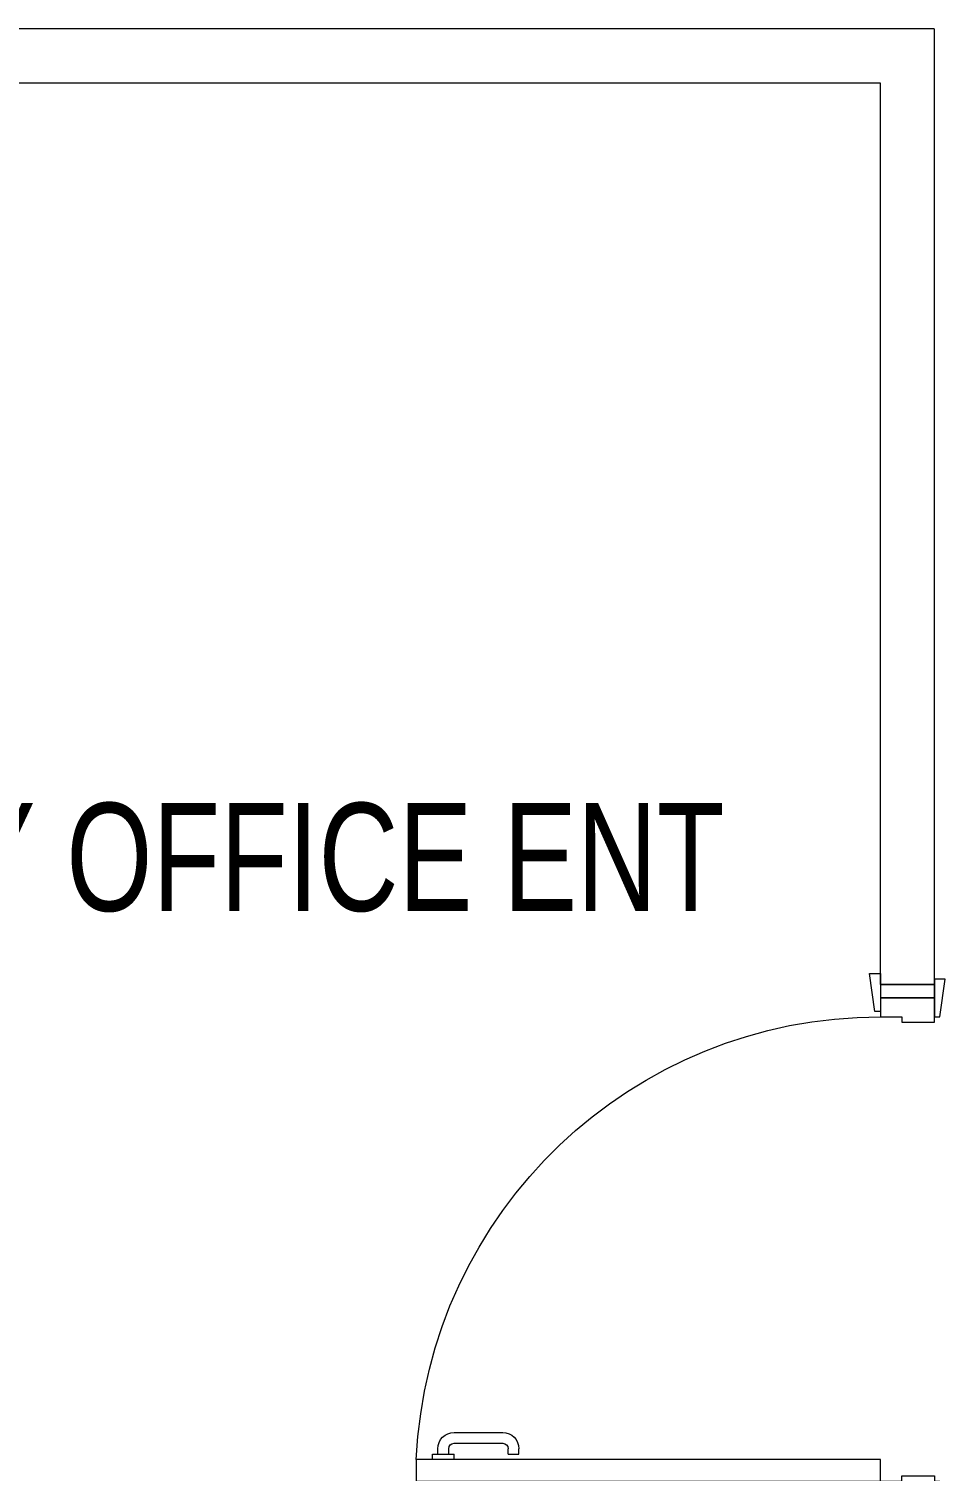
# Model space of a CAD drawing. Header units: millimetres. Extents: x -2143172 to 5255, y -610845 to 279739.
# Drawn here: x -1228167 to -1226471, y -25086 to -22415 of the extents above; entities that cross this region are included whole.
import ezdxf

# ---------------------------------------------------------------- set-up
doc = ezdxf.new("R2010")
doc.units = ezdxf.units.MM
doc.header["$LTSCALE"] = 30
doc.layers.add('72_EGR_BASE_TEXT', color=7, linetype='Continuous', lineweight=5)
doc.layers.add('Walls', color=32, linetype='Continuous', lineweight=5)
doc.layers.add('Wooden Joinery', color=7, linetype='Continuous', lineweight=5, true_color=0x521300)
doc.styles.add('X3G_ENTITY_9EC9', font='swisscl.ttf', dxfattribs={"height": 0.2})

# ---------------------------------------------------------------- blocks, each defined once
blk = doc.blocks.new('A$C72370EFE')
at = {"layer": 'Wooden Joinery'}
for p, q in [((-0.01, -0.04), (-0.02, -0.04)), ((-0.01, -0.03), (-0.01, -0.07)), ((0, -0.03), (-0.01, -0.03)), ((0.04, -0.03), (0.05, -0.03)), ((0.05, -0.03), (0.05, -0.07)), ((0.05, -0.04), (0.06, -0.04)), ((-0.05, -0.07), (-0.05, -0.16)), ((-0.03, -0.07), (-0.03, -0.16)), ((-0.01, -0.06), (-0.02, -0.06)), ((0, -0.07), (-0.01, -0.07)), ((0.04, -0.07), (0.05, -0.07)), ((0.05, -0.06), (0.06, -0.06)), ((0.07, -0.07), (0.07, -0.16)), ((0.09, -0.07), (0.09, -0.16)), ((-0.01, -0.17), (-0.02, -0.17)), ((-0.01, -0.17), (-0.01, -0.19)), ((0.05, -0.17), (0.06, -0.17)), ((0.05, -0.17), (0.05, -0.19)), ((-0.01, -0.19), (-0.02, -0.19)), ((0.05, -0.19), (0.06, -0.19))]:
    blk.add_line(p, q, dxfattribs=at)
for centre, radius, start, end in [((-0.02, -0.07), 0.03, 90, 180), ((0.06, -0.07), 0.03, 0, 90), ((-0.02, -0.07), 0.01, 90, 180), ((0.06, -0.07), 0.01, 0, 90), ((-0.02, -0.16), 0.03, 180, 270), ((-0.02, -0.16), 0.01, 180, 270), ((0.06, -0.16), 0.01, 270, 0), ((0.06, -0.16), 0.03, 270, 0)]:
    blk.add_arc(centre, radius, start, end, dxfattribs=at)
blk = doc.blocks.new('A$C5DAD61B4')
at = {"layer": 'Wooden Joinery'}
for points in [[(80, 959.1), (80, 969.1), (10, 979.1), (10, 959.1)], [(940, 959.1), (940, 969.1), (1010, 979.1), (1010, 959.1)], [(70, 859.1), (70, 849.1), (0, 839.1), (0, 859.1)], [(120, 859.1), (120, 0), (80, 0), (80, 859.1)], [(950, 859.1), (950, 849.1), (1020, 839.1), (1020, 859.1)]]:
    blk.add_lwpolyline(points, close=True, dxfattribs=at)
for points in [[(45, 859.1), (45, 959.1), (20, 959.1), (20, 859.1), (45, 859.1)], [(45, 859.1), (80, 859.1), (80, 899.1), (90, 899.1), (90, 959.1), (45, 959.1), (45, 859.1)], [(975, 859.1), (940, 859.1), (940, 899.1), (930, 899.1), (930, 959.1), (975, 959.1), (975, 859.1)], [(975, 859.1), (975, 959.1), (1000, 959.1), (1000, 859.1), (975, 859.1)]]:
    blk.add_lwpolyline(points, dxfattribs=at)
blk.add_arc((80, 859.1), 860, 272.666, 0, dxfattribs=at)
at = {"layer": 'Wooden Joinery', "xscale": 999.9999999998854, "yscale": 999.9999999998854, "zscale": 999.9999999998854, "rotation": 180}
blk.add_blockref('A$C72370EFE', (120, 0), dxfattribs=at)

msp = doc.modelspace()

# ---------------------------------------------------------------- linework, layer by layer
at = {"layer": 'Walls'}
for p, q in [((-1226490.9, -22414.7), (-1234490.9, -22414.7)), ((-1226490.9, -22414.7), (-1226490.9, -24184.7)), ((-1230790.9, -22514.7), (-1226590.9, -22514.7)), ((-1226590.9, -22514.7), (-1226590.9, -24184.7)), ((-1226590.9, -24184.7), (-1226490.9, -24184.7))]:
    msp.add_line(p, q, dxfattribs=at)

# ---------------------------------------------------------------- block references
at = {"layer": 'Wooden Joinery', "xscale": -1, "rotation": 270}
msp.add_blockref('A$C5DAD61B4', (-1227449.9, -25184.7), dxfattribs=at)

# ---------------------------------------------------------------- texts
at = {"layer": '72_EGR_BASE_TEXT', "insert": (-1228143.4, -23848.6, 0), "char_height": 200, "attachment_point": 2, "style": 'X3G_ENTITY_9EC9'}
msp.add_mtext('SECRETARY OFFICE ENT', dxfattribs=at)

doc.saveas('drawing.dxf')
